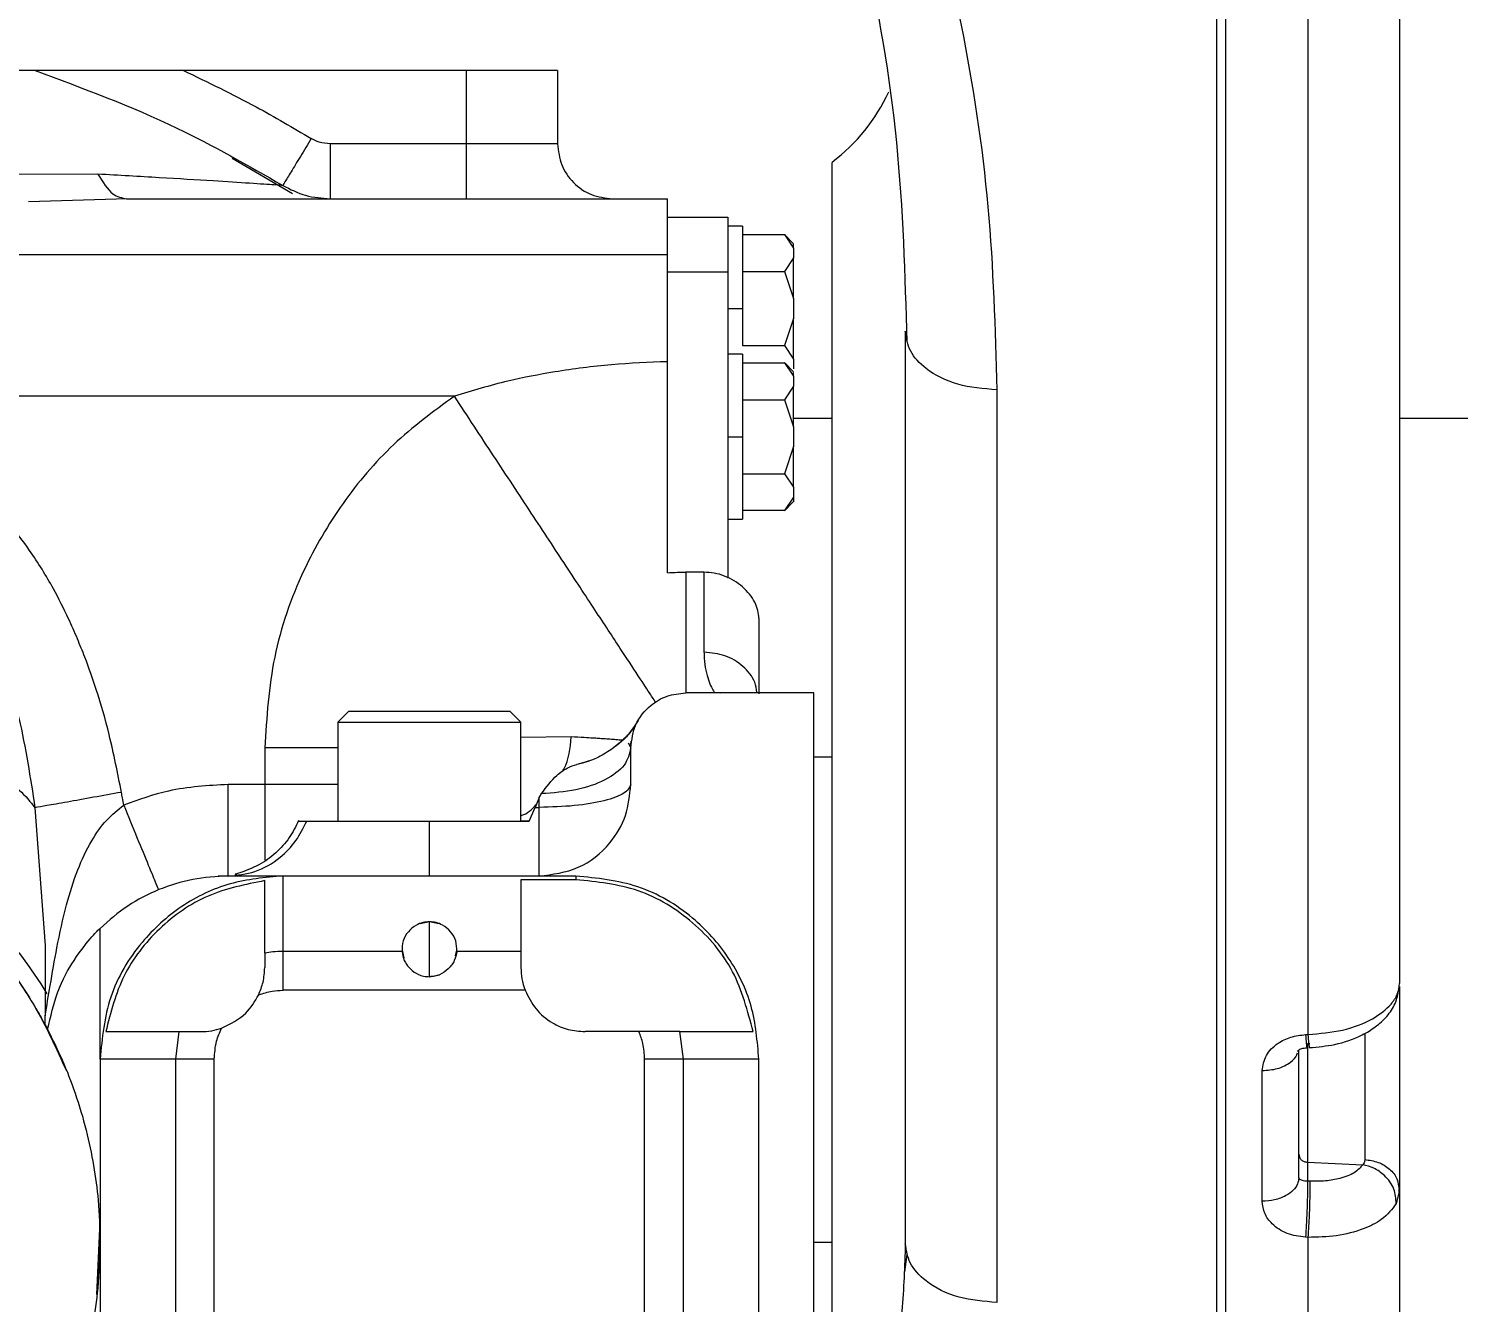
# Model space of a CAD drawing. Header units: millimetres. Extents: x 169 to 14583, y -399 to 10804.
# Drawn here: x 9272.1 to 9350.2, y 5496.2 to 5565.8 of the extents above; entities that cross this region are included whole.
import ezdxf

# ---------------------------------------------------------------- set-up
doc = ezdxf.new("R2010")
doc.units = ezdxf.units.MM
doc.header["$LTSCALE"] = 35
doc.layers.add('1', color=70, linetype='Continuous')
doc.styles.add('SLDTEXTSTYLE2', font='TXT', dxfattribs={"width": 0.7})
doc.dimstyles.new('SLDDIMSTYLE5', dxfattribs={"dimtxt": 105.988363, "dimasz": 26.25, "dimexe": 0, "dimexo": 0.0625, "dimgap": 26.497091, "dimtad": 1, "dimdec": 0, "dimrnd": 1e-09, "dimzin": 12, "dimdsep": 46, "dimtxsty": 'SLDTEXTSTYLE2', "dimsah": 1, "dimcen": 0.09, "dimadec": 0, "dimazin": 3, "dimtfac": 1, "dimtdec": 3, "dimtofl": 0, "dimtmove": 0, "dimatfit": 3, "dimfxl": 0, "dimfrac": 2, "dimtolj": 1, "dimtzin": 12, "dimarcsym": 0})

# ---------------------------------------------------------------- blocks, each defined once
blk = doc.blocks.new('_D_39')
at = {"layer": '1'}
for p, q in [((10336.279, 5511.018), (11734.619, 5511.018)), ((11699.619, 5511.018), (11699.619, 5088.118)), ((8051.635, 5088.118), (11734.619, 5088.118)), ((11699.619, 5088.118), (11699.619, 4698.415))]:
    blk.add_line(p, q, dxfattribs=at)
for points in [[(11699.619, 5511.018), (11694.369, 5484.768), (11704.869, 5484.768)], [(11699.619, 5088.118), (11704.869, 5114.368), (11694.369, 5114.368)]]:
    blk.add_solid(points, dxfattribs=at)
at = {"layer": '1', "insert": (11580.246, 4698.415), "char_height": 92.6042, "attachment_point": 1, "rotation": 90, "style": 'SLDTEXTSTYLE2'}
blk.add_mtext('423', dxfattribs=at)
blk = doc.blocks.new('_D_41')
at = {"layer": '1'}
for p, q in [((8111.279, 5871.518), (8786.075, 5871.518)), ((8751.075, 5511.018), (8751.075, 5871.518))]:
    blk.add_line(p, q, dxfattribs=at)
for points in [[(8751.075, 5871.518), (8745.825, 5845.268), (8756.325, 5845.268)], [(8751.075, 5511.018), (8756.325, 5537.268), (8745.825, 5537.268)]]:
    blk.add_solid(points, dxfattribs=at)
at = {"layer": '1', "insert": (8631.702, 5585.03), "char_height": 92.6042, "attachment_point": 1, "rotation": 90, "style": 'SLDTEXTSTYLE2'}
blk.add_mtext('361', dxfattribs=at)

msp = doc.modelspace()

# ---------------------------------------------------------------- linework, layer by layer
at = {"color": 7, "linetype": 'Continuous', "lineweight": 18}
for p, q in [((9336.967, 5606.024), (9336.967, 5458.696)), ((9337.467, 5606.024), (9337.467, 5458.696)), ((9346.967, 5575.639), (9346.967, 5513.614)), ((9341.967, 5573.056), (9341.967, 5510.821)), ((9295.967, 5563.477), (9280.535, 5563.477)), ((9295.967, 5563.477), (9295.967, 5559.477)), ((9300.967, 5563.477), (9300.967, 5559.477)), ((9295.967, 5559.477), (9288.547, 5559.477)), ((9283.195, 5558.696), (9286.492, 5556.76)), ((9275.855, 5557.815), (9270.921, 5557.8)), ((9276.873, 5556.46), (9272.065, 5556.311)), ((9277.417, 5556.477), (9276.873, 5556.46)), ((9277.417, 5556.477), (9306.967, 5556.477)), ((9306.967, 5555.477), (9310.267, 5555.477)), ((9310.267, 5555.477), (9310.267, 5552.477)), ((9311.067, 5554.977), (9310.267, 5554.977)), ((9311.067, 5554.519), (9313.367, 5554.519)), ((9313.867, 5554.019), (9313.364, 5554.522)), ((9313.367, 5554.519), (9313.867, 5553.778)), ((9313.867, 5553.778), (9313.867, 5553.991)), ((9313.867, 5553.778), (9313.867, 5553.238)), ((9306.967, 5553.405), (9250.967, 5553.405)), ((9306.967, 5552.477), (9306.967, 5553.619)), ((9313.867, 5553.238), (9313.367, 5552.498)), ((9306.967, 5552.477), (9310.267, 5552.477)), ((9306.967, 5550.137), (9306.967, 5552.477)), ((9310.267, 5552.477), (9310.267, 5545.539)), ((9311.067, 5552.498), (9313.367, 5552.498)), ((9313.367, 5552.498), (9313.867, 5551.017)), ((9313.867, 5551.017), (9313.867, 5549.937)), ((9310.267, 5550.477), (9311.067, 5550.477)), ((9313.867, 5549.937), (9313.367, 5548.456)), ((9319.967, 5549.238), (9319.967, 5499.389)), ((9311.067, 5548.456), (9313.367, 5548.456)), ((9313.367, 5548.456), (9313.867, 5547.716)), ((9311.067, 5547.977), (9310.267, 5547.977)), ((9311.067, 5547.519), (9313.367, 5547.519)), ((9313.867, 5547.019), (9313.364, 5547.522)), ((9313.367, 5547.519), (9313.867, 5546.778)), ((9313.867, 5547.716), (9313.867, 5547.176)), ((9313.867, 5546.778), (9313.867, 5546.991)), ((9313.867, 5546.778), (9313.867, 5546.238)), ((9313.867, 5546.238), (9313.367, 5545.498)), ((9324.967, 5546.037), (9324.967, 5496.187)), ((9295.328, 5545.693), (9250.967, 5545.693)), ((9311.067, 5545.498), (9313.367, 5545.498)), ((9313.367, 5545.498), (9313.867, 5544.017)), ((9315.967, 5544.477), (9313.867, 5544.477)), ((9406.967, 5544.477), (9346.967, 5544.477)), ((9310.267, 5543.652), (9310.267, 5543.302)), ((9313.867, 5544.017), (9313.867, 5542.937)), ((9310.267, 5543.477), (9311.067, 5543.477)), ((9313.867, 5542.937), (9313.367, 5541.456)), ((9310.267, 5541.416), (9310.267, 5535.756)), ((9311.067, 5541.456), (9313.367, 5541.456)), ((9313.367, 5541.456), (9313.867, 5540.716)), ((9313.867, 5540.716), (9313.867, 5540.176)), ((9313.364, 5539.433), (9313.867, 5539.936)), ((9313.867, 5540.176), (9313.367, 5539.436)), ((9310.267, 5538.977), (9311.067, 5538.977)), ((9313.367, 5539.436), (9311.067, 5539.436)), ((9308.967, 5536.072), (9307.967, 5536.072)), ((9314.967, 5529.477), (9307.967, 5529.477)), ((9309.538, 5529.488), (9309.52, 5529.522)), ((9309.52, 5529.522), (9309.86, 5529.477)), ((9309.544, 5529.477), (9309.538, 5529.488)), ((9314.967, 5479.477), (9314.967, 5529.477)), ((9289.567, 5528.477), (9288.967, 5527.877)), ((9298.967, 5527.877), (9298.367, 5528.477)), ((9305.212, 5527.672), (9305.211, 5527.672)), ((9305.216, 5527.674), (9305.212, 5527.672)), ((9284.967, 5526.477), (9284.967, 5524.477)), ((9301.709, 5527.078), (9298.967, 5527.039)), ((9304.971, 5526.493), (9304.846, 5526.729)), ((9304.967, 5524.477), (9304.967, 5526.477)), ((9304.979, 5526.667), (9304.991, 5526.852)), ((9315.967, 5525.977), (9314.967, 5525.977)), ((9284.967, 5524.477), (9282.967, 5524.477)), ((9299.967, 5523.768), (9299.74, 5523.227)), ((9299.967, 5523.227), (9299.967, 5523.768)), ((9272.415, 5523.206), (9272.967, 5515.68)), ((9299.416, 5522.477), (9299.74, 5523.227)), ((9299.416, 5522.477), (9299.74, 5523.227)), ((9299.74, 5523.227), (9299.967, 5523.227)), ((9286.807, 5522.477), (9287.259, 5522.477)), ((9293.967, 5522.477), (9299.416, 5522.477)), ((9285.967, 5519.477), (9282.967, 5519.477)), ((9285.967, 5515.356), (9285.967, 5519.477)), ((9301.967, 5519.477), (9285.967, 5519.477)), ((9301.967, 5519.477), (9301.967, 5519.277)), ((9284.967, 5515.27), (9284.967, 5519.226)), ((9301.967, 5519.277), (9298.967, 5519.277)), ((9298.967, 5519.277), (9298.967, 5515.356)), ((9275.967, 5509.477), (9275.967, 5516.619)), ((9293.967, 5516.977), (9293.454, 5516.875)), ((9293.967, 5515.477), (9293.967, 5516.977)), ((9294.48, 5516.875), (9293.967, 5516.977)), ((9272.967, 5515.68), (9272.967, 5511.843)), ((9293.967, 5513.977), (9293.967, 5515.477)), ((9284.967, 5515.27), (9284.967, 5514.477)), ((9292.472, 5515.356), (9285.967, 5515.356)), ((9292.479, 5515.419), (9292.561, 5515.003)), ((9295.394, 5515.11), (9295.456, 5515.419)), ((9298.967, 5515.356), (9295.462, 5515.356)), ((9298.967, 5515.356), (9298.967, 5514.477)), ((9293.967, 5513.977), (9294.522, 5514.088)), ((9299.195, 5513.234), (9285.967, 5513.234)), ((9276.283, 5510.977), (9280.283, 5510.977)), ((9280.283, 5510.977), (9280.088, 5509.477)), ((9305.412, 5510.977), (9302.467, 5510.977)), ((9307.846, 5509.477), (9307.651, 5510.977)), ((9307.651, 5510.977), (9311.652, 5510.977)), ((9341.836, 5510.816), (9341.967, 5510.821)), ((9342.044, 5510.118), (9342.05, 5510.126)), ((9342.05, 5510.126), (9342.061, 5510.139)), ((9280.088, 5509.477), (9275.967, 5509.477)), ((9275.967, 5509.477), (9275.967, 5489.477)), ((9280.088, 5509.477), (9280.088, 5489.477)), ((9282.21, 5489.477), (9282.21, 5509.477)), ((9305.724, 5489.477), (9305.724, 5509.477)), ((9307.846, 5489.477), (9307.846, 5509.477)), ((9311.967, 5509.477), (9307.846, 5509.477)), ((9311.967, 5489.477), (9311.967, 5509.477)), ((9339.467, 5501.712), (9339.467, 5508.847)), ((9341.941, 5503.845), (9344.965, 5503.703)), ((9341.941, 5503.845), (9341.941, 5502.807)), ((9346.914, 5502.55), (9346.967, 5502.319)), ((9346.967, 5502.319), (9346.926, 5502.147)), ((9346.944, 5502.225), (9346.945, 5502.413)), ((9346.967, 5502.319), (9346.967, 5461.897)), ((9346.926, 5502.147), (9346.789, 5501.582)), ((9275.934, 5500.199), (9275.774, 5496.617)), ((9314.967, 5499.477), (9315.967, 5499.477)), ((9341.967, 5499.738), (9341.836, 5499.744)), ((9341.967, 5499.738), (9341.967, 5458.696)), ((9320.052, 5498.803), (9319.932, 5497.85))]:
    msp.add_line(p, q, dxfattribs=at)
at = {"color": 7, "linetype": 'Continuous', "lineweight": 18, "flags": 128}
for points in [[(9288.967, 5527.877), (9288.967, 5524.853), (9288.967, 5522.477)], [(9298.967, 5522.477), (9298.967, 5525.501), (9298.967, 5527.877)], [(9342.072, 5510.319), (9341.999, 5510.316), (9341.941, 5510.314)], [(9341.467, 5502.992), (9341.467, 5506.988), (9341.467, 5509.976)], [(9342.072, 5502.801), (9341.999, 5502.804), (9341.941, 5502.807)]]:
    msp.add_lwpolyline(points, dxfattribs=at)
at = {"color": 7, "linetype": 'Continuous', "lineweight": 18}
for centre, radius, start, end in [((9309.967, 5566.477), 10, 306.8699, 335.38795), ((9250.967, 5499.477), 25.95, 31.52334, 76.54838)]:
    msp.add_arc(centre, radius, start, end, dxfattribs=at)
for points, knots in [([(9310.581, 5591.438), (9312.049, 5587.978), (9314.985, 5581.061), (9317.876, 5570.374), (9319.738, 5559.559), (9319.945, 5552.297), (9320.048, 5548.666)], [0, 0, 0, 0, 0.250104, 0.500133, 0.750096, 1, 1, 1, 1]), ([(9315.016, 5590.527), (9316.179, 5587.852), (9318.504, 5582.503), (9321.143, 5574.284), (9323.249, 5565.466), (9324.685, 5556.035), (9324.873, 5549.373), (9324.967, 5546.037)], [0, 0, 0, 0, 0.186495, 0.37289, 0.55935, 0.779388, 1, 1, 1, 1]), ([(9272.421, 5563.477), (9272.378, 5563.477), (9272.313, 5563.477), (9271.924, 5563.477), (9271.334, 5563.477), (9270.432, 5563.476), (9269.265, 5563.477), (9268.177, 5563.477), (9266.887, 5563.477), (9265.331, 5563.477), (9263.571, 5563.477), (9261.256, 5563.477), (9258.345, 5563.477), (9254.772, 5563.477), (9250.96, 5563.477), (9247.151, 5563.477), (9243.585, 5563.477), (9240.462, 5563.477), (9237.798, 5563.477), (9235.58, 5563.477), (9233.553, 5563.477), (9232.052, 5563.476), (9231.013, 5563.477), (9230.278, 5563.477), (9229.65, 5563.476), (9229.558, 5563.477), (9229.514, 5563.477)], [0, 0, 0, 0, 0.0323295, 0.0489131, 0.066067, 0.10952, 0.1328474, 0.1575205, 0.187779, 0.2196135, 0.2568908, 0.295838, 0.3577042, 0.426241, 0.5002422, 0.5740379, 0.6424233, 0.7042037, 0.7557398, 0.8018208, 0.8425022, 0.890453, 0.9126565, 0.9339955, 0.9676708, 1, 1, 1, 1]), ([(9280.535, 5563.477), (9279.305, 5563.477), (9277.225, 5563.478), (9274.675, 5563.476), (9273.178, 5563.48), (9272.6, 5563.475), (9272.444, 5563.476), (9272.428, 5563.477), (9272.421, 5563.477)], [0, 0, 0, 0, 0.403493, 0.682397, 0.873946, 0.941875, 0.972499, 1, 1, 1, 1]), ([(9272.421, 5563.477), (9275.042, 5562.507), (9279.723, 5560.774), (9284.051, 5558.293), (9285.955, 5557.201)], [0, 0, 0, 0, 0.55994, 1, 1, 1, 1]), ([(9280.535, 5563.477), (9281.865, 5562.837), (9284.24, 5561.694), (9286.511, 5560.356), (9287.51, 5559.767)], [0, 0, 0, 0, 0.559953, 1, 1, 1, 1]), ([(9300.967, 5563.477), (9300.873, 5563.477), (9300.684, 5563.477), (9299.345, 5563.477), (9297.697, 5563.477), (9296.544, 5563.477), (9295.967, 5563.477)], [0, 0, 0, 0, 0.2796188, 0.5592376, 0.7796189, 1, 1, 1, 1]), ([(9288.547, 5559.477), (9288.342, 5559.493), (9287.977, 5559.522), (9287.653, 5559.692), (9287.51, 5559.767)], [0, 0, 0, 0, 0.559644, 1, 1, 1, 1]), ([(9288.547, 5559.477), (9288.547, 5559.084), (9288.547, 5558.298), (9288.547, 5557.306), (9288.547, 5556.612), (9288.547, 5556.522), (9288.547, 5556.477)], [0, 0, 0, 0, 0.25, 0.5, 0.75, 1, 1, 1, 1]), ([(9315.967, 5479.948), (9315.967, 5482.72), (9315.967, 5488.263), (9315.967, 5496.933), (9315.967, 5505.628), (9315.967, 5514.198), (9315.967, 5522.448), (9315.967, 5530.202), (9315.967, 5537.291), (9315.967, 5543.564), (9315.967, 5548.882), (9315.967, 5553.139), (9315.967, 5556.21), (9315.967, 5558.132), (9315.967, 5558.35), (9315.967, 5558.457)], [0, 0, 0, 0, 0.077116, 0.154232, 0.231348, 0.3084639, 0.3855799, 0.4626959, 0.5398119, 0.6169279, 0.6940439, 0.7711599, 0.8482758, 0.9253918, 1, 1, 1, 1]), ([(9275.855, 5557.815), (9276.117, 5557.391), (9276.585, 5556.632), (9277.163, 5556.525), (9277.417, 5556.477)], [0, 0, 0, 0, 0.56, 1, 1, 1, 1]), ([(9285.955, 5557.201), (9285.859, 5557.207), (9285.666, 5557.22), (9284.223, 5557.313), (9282.072, 5557.449), (9279.242, 5557.623), (9276.991, 5557.751), (9275.855, 5557.815)], [0, 0, 0, 0, 0.179565, 0.361747, 0.547735, 0.771646, 1, 1, 1, 1]), ([(9306.967, 5553.619), (9306.967, 5554.072), (9306.967, 5554.977), (9306.967, 5556.16), (9306.967, 5556.357), (9306.967, 5556.477)], [0, 0, 0, 0, 0.280754, 0.561509, 1, 1, 1, 1]), ([(9311.067, 5554.977), (9311.067, 5554.909), (9311.067, 5554.773), (9311.067, 5553.734), (9311.067, 5552.246), (9311.067, 5551.067), (9311.067, 5550.477)], [0, 0, 0, 0, 0.2500039, 0.499995, 0.749921, 1, 1, 1, 1]), ([(9313.867, 5551.017), (9313.867, 5551.498), (9313.867, 5552.358), (9313.867, 5552.969), (9313.867, 5553.238)], [0, 0, 0, 0, 0.559322, 1, 1, 1, 1]), ([(9306.967, 5547.574), (9306.967, 5548.056), (9306.967, 5548.917), (9306.967, 5549.764), (9306.967, 5550.137)], [0, 0, 0, 0, 0.559979, 1, 1, 1, 1]), ([(9311.067, 5550.477), (9311.067, 5549.866), (9311.067, 5549.131), (9311.067, 5548.554), (9311.067, 5548.456)], [0, 0, 0, 0, 0.830989, 1, 1, 1, 1]), ([(9313.867, 5547.716), (9313.867, 5548.068), (9313.867, 5548.698), (9313.867, 5549.558), (9313.867, 5549.937)], [0, 0, 0, 0, 0.5593217, 1, 1, 1, 1]), ([(9324.967, 5546.037), (9324.233, 5546.097), (9322.766, 5546.218), (9321.123, 5547.075), (9320.142, 5548.131), (9320.025, 5548.869), (9319.967, 5549.238)], [0, 0, 0, 0, 0.279619, 0.559238, 0.779619, 1, 1, 1, 1]), ([(9306.967, 5547.574), (9305.948, 5547.533), (9303.888, 5547.45), (9300.982, 5547.064), (9298.104, 5546.527), (9296.3, 5545.985), (9295.328, 5545.693)], [0, 0, 0, 0, 0.258495, 0.522651, 0.742724, 1, 1, 1, 1]), ([(9306.967, 5536.046), (9306.967, 5536.874), (9306.967, 5538.529), (9306.967, 5541.381), (9306.967, 5544.405), (9306.967, 5546.518), (9306.967, 5547.574)], [0, 0, 0, 0, 0.25048, 0.500712, 0.750414, 1, 1, 1, 1]), ([(9311.067, 5547.977), (9311.067, 5547.909), (9311.067, 5547.773), (9311.067, 5546.734), (9311.067, 5545.246), (9311.067, 5544.067), (9311.067, 5543.477)], [0, 0, 0, 0, 0.250004, 0.499995, 0.749921, 1, 1, 1, 1]), ([(9313.867, 5544.017), (9313.867, 5544.498), (9313.867, 5545.358), (9313.867, 5545.969), (9313.867, 5546.238)], [0, 0, 0, 0, 0.559322, 1, 1, 1, 1]), ([(9295.328, 5545.693), (9294.188, 5544.851), (9291.909, 5543.167), (9289.142, 5539.903), (9286.873, 5536.013), (9285.288, 5531.479), (9285.074, 5528.144), (9284.967, 5526.477)], [0, 0, 0, 0, 0.1867076, 0.3734293, 0.5601327, 0.7800705, 1, 1, 1, 1]), ([(9310.267, 5545.539), (9310.267, 5545.169), (9310.267, 5544.509), (9310.267, 5543.793), (9310.267, 5543.477)], [0, 0, 0, 0, 0.559721, 1, 1, 1, 1]), ([(9310.267, 5543.477), (9310.267, 5543.075), (9310.267, 5542.358), (9310.267, 5541.704), (9310.267, 5541.416)], [0, 0, 0, 0, 0.559721, 1, 1, 1, 1]), ([(9311.067, 5543.477), (9311.067, 5542.887), (9311.067, 5541.708), (9311.067, 5540.22), (9311.067, 5539.181), (9311.067, 5539.045), (9311.067, 5538.977)], [0, 0, 0, 0, 0.2502435, 0.5000205, 0.7500167, 1, 1, 1, 1]), ([(9313.867, 5540.716), (9313.867, 5541.068), (9313.867, 5541.698), (9313.867, 5542.558), (9313.867, 5542.937)], [0, 0, 0, 0, 0.559322, 1, 1, 1, 1]), ([(9277.139, 5524.048), (9276.931, 5525.104), (9276.558, 5526.996), (9275.852, 5529.453), (9275.241, 5531.186), (9274.724, 5532.471), (9274.169, 5533.725), (9273.346, 5535.366), (9272.273, 5537.105), (9270.984, 5538.794), (9269.721, 5540.123), (9268.351, 5541.227), (9267.055, 5542.04), (9266.13, 5542.402), (9265.701, 5542.57)], [0, 0, 0, 0, 0.142254, 0.254715, 0.337333, 0.385021, 0.437722, 0.518446, 0.627482, 0.70711, 0.798912, 0.868938, 0.939264, 1, 1, 1, 1]), ([(9264.79, 5539.905), (9265.396, 5539.532), (9266.646, 5538.761), (9268.035, 5536.973), (9269.207, 5534.97), (9270.481, 5532.023), (9271.652, 5528.095), (9272.159, 5524.846), (9272.415, 5523.206)], [0, 0, 0, 0, 0.111136, 0.229291, 0.352351, 0.478638, 0.736955, 1, 1, 1, 1]), ([(9313.867, 5540.176), (9313.867, 5540.016), (9313.867, 5539.856), (9313.867, 5539.936), (9313.867, 5539.936)], [0, 0, 0, 0, 0.999637, 1, 1, 1, 1]), ([(9306.967, 5536.046), (9307.154, 5536.054), (9307.487, 5536.07), (9307.82, 5536.072), (9307.967, 5536.072)], [0, 0, 0, 0, 0.559673, 1, 1, 1, 1]), ([(9307.967, 5536.072), (9307.967, 5535.094), (9307.967, 5533.136), (9307.967, 5531.084), (9307.967, 5529.729), (9307.967, 5529.561), (9307.967, 5529.477)], [0, 0, 0, 0, 0.25, 0.5, 0.75, 1, 1, 1, 1]), ([(9311.967, 5533.558), (9311.956, 5533.699), (9311.934, 5533.987), (9311.698, 5534.587), (9311.137, 5535.308), (9310.289, 5535.824), (9309.536, 5536.042), (9309.153, 5536.062), (9308.967, 5536.072)], [0, 0, 0, 0, 0.12163, 0.247743, 0.503773, 0.757791, 0.882887, 1, 1, 1, 1]), ([(9311.967, 5533.558), (9311.967, 5532.575), (9311.967, 5530.994), (9311.967, 5529.865), (9311.967, 5529.438)], [0, 0, 0, 0, 0.621659, 1, 1, 1, 1]), ([(9308.967, 5531.71), (9308.969, 5531.599), (9308.98, 5530.981), (9309.241, 5530.003), (9309.422, 5529.692), (9309.52, 5529.522)], [0, 0, 0, 0, 0.090501, 0.503523, 1, 1, 1, 1]), ([(9311.862, 5529.515), (9311.833, 5529.702), (9311.75, 5530.235), (9311.13, 5530.971), (9310.149, 5531.59), (9309.361, 5531.67), (9308.967, 5531.71)], [0, 0, 0, 0, 0.152242, 0.434828, 0.717414, 1, 1, 1, 1]), ([(9304.967, 5526.477), (9305.024, 5526.917), (9305.137, 5527.798), (9305.94, 5528.784), (9306.929, 5529.372), (9307.621, 5529.442), (9307.967, 5529.477)], [0, 0, 0, 0, 0.279619, 0.559238, 0.779618, 1, 1, 1, 1]), ([(9289.567, 5528.477), (9289.634, 5528.477), (9289.766, 5528.477), (9290.783, 5528.477), (9292.238, 5528.477), (9293.967, 5528.477), (9295.696, 5528.477), (9297.151, 5528.477), (9298.167, 5528.477), (9298.3, 5528.477), (9298.367, 5528.477)], [0, 0, 0, 0, 0.125126, 0.250014, 0.375014, 0.500008, 0.625008, 0.750001, 0.874962, 1, 1, 1, 1]), ([(9305.369, 5527.977), (9305.173, 5527.674), (9304.808, 5527.11), (9304.284, 5526.691), (9304.042, 5526.497)], [0, 0, 0, 0, 0.538062, 1, 1, 1, 1]), ([(9288.967, 5527.877), (9289.042, 5527.877), (9289.193, 5527.877), (9290.349, 5527.877), (9292.002, 5527.877), (9293.967, 5527.877), (9295.933, 5527.877), (9297.585, 5527.877), (9298.742, 5527.877), (9298.892, 5527.877), (9298.967, 5527.877)], [0, 0, 0, 0, 0.125, 0.25, 0.375, 0.5, 0.625, 0.75, 0.875, 1, 1, 1, 1]), ([(9305.205, 5527.668), (9305.177, 5527.627), (9305.123, 5527.549), (9304.857, 5527.219), (9304.422, 5526.762), (9303.997, 5526.456), (9303.792, 5526.308)], [0, 0, 0, 0, 0.273192, 0.53142, 0.7748011, 1, 1, 1, 1]), ([(9288.967, 5526.477), (9288.599, 5526.477), (9287.29, 5526.477), (9285.938, 5526.477), (9284.967, 5526.477)], [0, 0, 0, 0, 0.281487, 1, 1, 1, 1]), ([(9301.223, 5525.182), (9301.258, 5525.238), (9301.596, 5525.769), (9301.656, 5526.46), (9301.709, 5527.078)], [0, 0, 0, 0, 0.104629, 1, 1, 1, 1]), ([(9304.491, 5526.894), (9304.393, 5526.903), (9304.23, 5526.916), (9303.841, 5526.946), (9303.519, 5526.97), (9303.208, 5526.99), (9302.86, 5527.012), (9302.379, 5527.041), (9301.952, 5527.065), (9301.709, 5527.078)], [0, 0, 0, 0, 0.2143873, 0.3581379, 0.4863686, 0.5813618, 0.6751608, 0.8147081, 1, 1, 1, 1]), ([(9303.787, 5526.317), (9303.531, 5526.157), (9302.985, 5525.817), (9302.36, 5525.66), (9302.029, 5525.576)], [0, 0, 0, 0, 0.470095, 1, 1, 1, 1]), ([(9302.689, 5525.758), (9302.613, 5525.732), (9302.48, 5525.686), (9302.237, 5525.621), (9302.085, 5525.588), (9302.029, 5525.576)], [0, 0, 0, 0, 0.452256, 0.801953, 1, 1, 1, 1]), ([(9270.404, 5524.939), (9270.81, 5524.69), (9271.661, 5524.168), (9272.156, 5523.536), (9272.415, 5523.206)], [0, 0, 0, 0, 0.477605, 1, 1, 1, 1]), ([(9300.087, 5523.978), (9300.362, 5524.344), (9300.82, 5524.951), (9301.523, 5525.421), (9301.859, 5525.524), (9302.029, 5525.576)], [0, 0, 0, 0, 0.4258387, 0.7075944, 1, 1, 1, 1]), ([(9229.187, 5511.575), (9229.431, 5512.06), (9230.308, 5513.801), (9232.46, 5516.413), (9235.533, 5519.307), (9239.092, 5521.604), (9242.971, 5523.292), (9247.085, 5524.289), (9251.305, 5524.596), (9255.516, 5524.176), (9259.601, 5523.068), (9263.435, 5521.277), (9266.925, 5518.882), (9269.94, 5515.918), (9272.442, 5512.567), (9273.578, 5510.057), (9274.134, 5508.829)], [0, 0, 0, 0, 0.028951, 0.103891, 0.178832, 0.253777, 0.328723, 0.403656, 0.47859, 0.553539, 0.628488, 0.703422, 0.778356, 0.8533, 0.928244, 1, 1, 1, 1]), ([(9282.967, 5524.477), (9281.871, 5524.416), (9279.913, 5524.307), (9278.071, 5523.642), (9277.26, 5523.349)], [0, 0, 0, 0, 0.559815, 1, 1, 1, 1]), ([(9284.967, 5524.477), (9284.967, 5523.828), (9284.967, 5522.531), (9284.967, 5521.029), (9284.967, 5520.508), (9284.967, 5520.318)], [0, 0, 0, 0, 0.388286, 0.776572, 1, 1, 1, 1]), ([(9288.967, 5524.477), (9288.864, 5524.477), (9287.575, 5524.477), (9286.217, 5524.477), (9284.967, 5524.477)], [0, 0, 0, 0, 0.079827, 1, 1, 1, 1]), ([(9299.967, 5519.477), (9300.701, 5519.571), (9302.168, 5519.76), (9303.812, 5521.099), (9304.792, 5522.747), (9304.909, 5523.9), (9304.967, 5524.477)], [0, 0, 0, 0, 0.279619, 0.559238, 0.779619, 1, 1, 1, 1]), ([(9277.139, 5524.048), (9276.624, 5523.956), (9275.566, 5523.768), (9274.135, 5523.513), (9272.991, 5523.309), (9272.604, 5523.24), (9272.415, 5523.206)], [0, 0, 0, 0, 0.244189, 0.501041, 0.757331, 1, 1, 1, 1]), ([(9272.967, 5511.843), (9273.06, 5512.395), (9273.272, 5513.656), (9273.621, 5515.681), (9274.078, 5517.786), (9274.682, 5519.75), (9275.41, 5521.305), (9276.243, 5522.53), (9276.939, 5523.09), (9277.26, 5523.349)], [0, 0, 0, 0, 0.129423, 0.295495, 0.492167, 0.655194, 0.7958, 0.905722, 1, 1, 1, 1]), ([(9277.26, 5523.349), (9277.238, 5523.48), (9277.199, 5523.713), (9277.157, 5523.945), (9277.139, 5524.048)], [0, 0, 0, 0, 0.560311, 1, 1, 1, 1]), ([(9298.967, 5522.786), (9298.984, 5522.789), (9299.304, 5522.855), (9299.56, 5523.123), (9299.803, 5523.377)], [0, 0, 0, 0, 0.051908, 1, 1, 1, 1]), ([(9299.967, 5523.768), (9299.989, 5523.807), (9300.027, 5523.879), (9300.068, 5523.947), (9300.087, 5523.978)], [0, 0, 0, 0, 0.553587, 1, 1, 1, 1]), ([(9286.82, 5522.507), (9286.662, 5522.188), (9286.339, 5521.537), (9285.571, 5520.708), (9284.726, 5520.062), (9283.088, 5519.462), (9283.38, 5519.594), (9283.441, 5519.575), (9283.442, 5519.575)], [0, 0, 0, 0, 0.165713, 0.338338, 0.513891, 0.687967, 0.993188, 1, 1, 1, 1]), ([(9299.967, 5519.477), (9299.967, 5519.53), (9299.967, 5519.635), (9299.967, 5520.46), (9299.967, 5521.67), (9299.967, 5522.708), (9299.967, 5523.227)], [0, 0, 0, 0, 0.25, 0.5, 0.75, 1, 1, 1, 1]), ([(9282.967, 5519.477), (9283.465, 5519.526), (9284.481, 5519.626), (9285.752, 5520.377), (9286.708, 5521.357), (9287.078, 5522.109), (9287.259, 5522.477)], [0, 0, 0, 0, 0.274705, 0.561222, 0.785201, 1, 1, 1, 1]), ([(9299.431, 5522.477), (9299.274, 5522.477), (9299.091, 5522.477), (9298.968, 5522.477), (9298.951, 5522.477)], [0, 0, 0, 0, 0.859813, 1, 1, 1, 1]), ([(9285.967, 5519.477), (9284.99, 5519.394), (9283.036, 5519.227), (9280.35, 5517.916), (9278.033, 5515.831), (9276.315, 5512.931), (9276.083, 5510.629), (9275.967, 5509.477)], [0, 0, 0, 0, 0.186781, 0.373563, 0.560344, 0.780172, 1, 1, 1, 1]), ([(9282.967, 5519.477), (9282.317, 5519.441), (9281.024, 5519.368), (9279.165, 5518.785), (9277.43, 5517.9), (9276.456, 5517.047), (9275.967, 5516.619)], [0, 0, 0, 0, 0.251255, 0.500139, 0.748957, 1, 1, 1, 1]), ([(9282.967, 5519.477), (9282.631, 5519.469), (9282.294, 5519.46), (9282.463, 5519.464), (9282.463, 5519.464)], [0, 0, 0, 0, 0.999986, 1, 1, 1, 1]), ([(9311.967, 5509.477), (9311.884, 5510.454), (9311.717, 5512.408), (9310.406, 5515.094), (9308.321, 5517.411), (9305.422, 5519.13), (9303.119, 5519.361), (9301.967, 5519.477)], [0, 0, 0, 0, 0.186781, 0.373563, 0.560344, 0.780172, 1, 1, 1, 1]), ([(9284.967, 5519.226), (9283.908, 5519.014), (9281.791, 5518.59), (9279.109, 5516.697), (9277.081, 5514.116), (9276.549, 5512.024), (9276.283, 5510.977)], [0, 0, 0, 0, 0.250134, 0.500006, 0.749959, 1, 1, 1, 1]), ([(9311.652, 5510.977), (9311.356, 5512.104), (9310.765, 5514.357), (9308.464, 5517.059), (9305.442, 5518.918), (9303.126, 5519.157), (9301.967, 5519.277)], [0, 0, 0, 0, 0.2501239, 0.5000065, 0.7499631, 1, 1, 1, 1]), ([(9269.149, 5516.636), (9269.816, 5515.879), (9270.74, 5514.829), (9271.669, 5513.503), (9272.158, 5512.75), (9272.519, 5512.152), (9272.897, 5511.488), (9272.938, 5511.408), (9272.967, 5511.351)], [0, 0, 0, 0, 0.298578, 0.414052, 0.521236, 0.622818, 0.72921, 1, 1, 1, 1]), ([(9273.1, 5511.102), (9273.267, 5511.804), (9273.635, 5513.355), (9274.666, 5515.143), (9275.713, 5516.391), (9275.877, 5516.538), (9275.967, 5516.619)], [0, 0, 0, 0, 0.177637, 0.392713, 0.66933, 1, 1, 1, 1]), ([(9293.967, 5516.977), (9293.842, 5516.968), (9293.586, 5516.95), (9293.161, 5516.772), (9292.766, 5516.432), (9292.482, 5515.925), (9292.475, 5515.549), (9292.472, 5515.356)], [0, 0, 0, 0, 0.123102, 0.253339, 0.476155, 0.730307, 1, 1, 1, 1]), ([(9295.462, 5515.356), (9295.459, 5515.55), (9295.453, 5515.926), (9295.168, 5516.432), (9294.773, 5516.772), (9294.348, 5516.95), (9294.092, 5516.968), (9293.967, 5516.977)], [0, 0, 0, 0, 0.269841, 0.523858, 0.746674, 0.877017, 1, 1, 1, 1]), ([(9285.967, 5515.356), (9285.779, 5515.351), (9285.444, 5515.343), (9285.113, 5515.292), (9284.967, 5515.27)], [0, 0, 0, 0, 0.559964, 1, 1, 1, 1]), ([(9292.472, 5515.356), (9292.498, 5515.196), (9292.536, 5514.958), (9292.722, 5514.624), (9292.959, 5514.34), (9293.281, 5514.122), (9293.651, 5513.997), (9293.859, 5513.984), (9293.967, 5513.977)], [0, 0, 0, 0, 0.261303, 0.390443, 0.520981, 0.74303, 0.866998, 1, 1, 1, 1]), ([(9295.462, 5515.356), (9295.433, 5515.191), (9295.39, 5514.95), (9295.19, 5514.62), (9294.943, 5514.336), (9294.621, 5514.108), (9294.253, 5513.992), (9294.063, 5513.982), (9293.967, 5513.977)], [0, 0, 0, 0, 0.270329, 0.397524, 0.524759, 0.765097, 0.880772, 1, 1, 1, 1]), ([(9284.636, 5512.991), (9284.727, 5513.221), (9284.924, 5513.715), (9284.952, 5514.211), (9284.967, 5514.477)], [0, 0, 0, 0, 0.464915, 1, 1, 1, 1]), ([(9298.967, 5514.477), (9298.975, 5514.274), (9298.992, 5513.864), (9299.127, 5513.446), (9299.195, 5513.234)], [0, 0, 0, 0, 0.494679, 1, 1, 1, 1]), ([(9284.636, 5512.991), (9284.879, 5513.069), (9285.312, 5513.208), (9285.767, 5513.226), (9285.967, 5513.234)], [0, 0, 0, 0, 0.55984, 1, 1, 1, 1]), ([(9299.195, 5513.234), (9299.371, 5512.879), (9299.724, 5512.168), (9300.598, 5511.462), (9301.536, 5511.049), (9302.157, 5511.001), (9302.467, 5510.977)], [0, 0, 0, 0, 0.279775, 0.55955, 0.779775, 1, 1, 1, 1]), ([(9341.967, 5510.821), (9342.612, 5510.876), (9343.916, 5510.986), (9345.537, 5511.624), (9346.458, 5512.351), (9346.896, 5513.029), (9346.943, 5513.414), (9346.967, 5513.614)], [0, 0, 0, 0, 0.245205, 0.495948, 0.723651, 0.85585, 1, 1, 1, 1]), ([(9342.051, 5510.104), (9342.514, 5510.145), (9343.521, 5510.233), (9344.764, 5510.675), (9345.692, 5511.238), (9346.319, 5511.814), (9346.793, 5512.517), (9346.888, 5513.038), (9346.937, 5513.306)], [0, 0, 0, 0, 0.1933092, 0.4203913, 0.5496343, 0.6896025, 0.8400299, 1, 1, 1, 1]), ([(9346.967, 5513.439), (9346.967, 5512.961), (9346.967, 5511.837), (9346.967, 5509.378), (9346.967, 5506.643), (9346.967, 5504.062), (9346.967, 5502.9), (9346.967, 5502.319)], [0, 0, 0, 0, 0.156155, 0.367118, 0.57807, 0.788942, 1, 1, 1, 1]), ([(9282.613, 5511.17), (9283.091, 5511.402), (9283.947, 5511.816), (9284.425, 5512.631), (9284.636, 5512.991)], [0, 0, 0, 0, 0.559212, 1, 1, 1, 1]), ([(9272.967, 5511.351), (9272.967, 5511.44), (9272.967, 5511.6), (9272.967, 5511.768), (9272.967, 5511.843)], [0, 0, 0, 0, 0.556494, 1, 1, 1, 1]), ([(9272.967, 5511.351), (9273.011, 5511.27), (9273.086, 5511.131), (9273.096, 5511.11), (9273.1, 5511.102)], [0, 0, 0, 0, 0.5808145, 1, 1, 1, 1]), ([(9273.1, 5511.102), (9273.375, 5510.549), (9273.946, 5509.404), (9274.65, 5507.562), (9275.227, 5505.634), (9275.634, 5503.68), (9275.911, 5501.641), (9275.947, 5500.243), (9275.967, 5499.477)], [0, 0, 0, 0, 0.148001, 0.306546, 0.481711, 0.64623, 0.805998, 1, 1, 1, 1]), ([(9280.283, 5510.977), (9280.459, 5510.977), (9280.813, 5510.977), (9281.248, 5510.977), (9281.467, 5510.977)], [0, 0, 0, 0, 0.497326, 1, 1, 1, 1]), ([(9281.467, 5510.977), (9281.668, 5510.986), (9282.051, 5511.002), (9282.431, 5511.116), (9282.613, 5511.17)], [0, 0, 0, 0, 0.52324, 1, 1, 1, 1]), ([(9282.21, 5509.477), (9282.232, 5509.806), (9282.272, 5510.395), (9282.508, 5510.933), (9282.613, 5511.17)], [0, 0, 0, 0, 0.559736, 1, 1, 1, 1]), ([(9307.651, 5510.977), (9307.473, 5510.977), (9307.129, 5510.978), (9306.375, 5510.978), (9305.786, 5510.978), (9305.412, 5510.977)], [0, 0, 0, 0, 0.284126, 0.545857, 1, 1, 1, 1]), ([(9305.724, 5509.477), (9305.708, 5509.766), (9305.679, 5510.283), (9305.494, 5510.765), (9305.412, 5510.977)], [0, 0, 0, 0, 0.559366, 1, 1, 1, 1]), ([(9339.467, 5508.847), (9339.513, 5509.13), (9339.603, 5509.691), (9340.234, 5510.328), (9341.013, 5510.718), (9341.562, 5510.783), (9341.836, 5510.816)], [0, 0, 0, 0, 0.286793, 0.568515, 0.784839, 1, 1, 1, 1]), ([(9341.836, 5510.816), (9341.85, 5510.645), (9341.876, 5510.303), (9341.903, 5510.102), (9341.912, 5510.114), (9341.913, 5510.115)], [0, 0, 0, 0, 0.467266, 0.934531, 1, 1, 1, 1]), ([(9341.967, 5510.821), (9341.98, 5510.651), (9342.007, 5510.303), (9342.034, 5510.102), (9342.043, 5510.117), (9342.044, 5510.118)], [0, 0, 0, 0, 0.4663989, 0.9514857, 1, 1, 1, 1]), ([(9345.072, 5510.889), (9345.072, 5510.297), (9345.072, 5509.101), (9345.072, 5507.104), (9345.072, 5505.25), (9345.072, 5504.41), (9345.072, 5503.99)], [0, 0, 0, 0, 0.2462151, 0.4974767, 0.7487384, 1, 1, 1, 1]), ([(9341.427, 5509.898), (9341.417, 5509.901), (9341.394, 5509.908), (9341.439, 5509.968), (9341.578, 5510.04), (9341.755, 5510.086), (9341.865, 5510.094), (9341.92, 5510.098)], [0, 0, 0, 0, 0.203558, 0.473586, 0.738141, 0.86919, 1, 1, 1, 1]), ([(9341.913, 5510.115), (9341.919, 5510.109), (9341.932, 5510.095), (9341.938, 5510.236), (9341.941, 5510.314)], [0, 0, 0, 0, 0.451176, 1, 1, 1, 1]), ([(9341.941, 5510.313), (9341.941, 5509.784), (9341.941, 5508.633), (9341.941, 5506.724), (9341.941, 5504.938), (9341.941, 5504.209), (9341.941, 5503.845)], [0, 0, 0, 0, 0.2208479, 0.4805653, 0.7402828, 1, 1, 1, 1]), ([(9339.467, 5508.847), (9339.751, 5508.87), (9340.343, 5508.916), (9341, 5509.265), (9341.34, 5509.599), (9341.38, 5509.787), (9341.388, 5509.824)], [0, 0, 0, 0, 0.319557, 0.665016, 0.933785, 1, 1, 1, 1]), ([(9345.072, 5503.99), (9345.066, 5503.931), (9345.055, 5503.825), (9344.993, 5503.741), (9344.965, 5503.703)], [0, 0, 0, 0, 0.555375, 1, 1, 1, 1]), ([(9345.072, 5503.99), (9345.324, 5503.955), (9345.827, 5503.886), (9346.446, 5503.495), (9346.841, 5503.025), (9346.894, 5502.682), (9346.914, 5502.55)], [0, 0, 0, 0, 0.275605, 0.551209, 0.826814, 1, 1, 1, 1]), ([(9341.467, 5502.992), (9341.453, 5502.879), (9341.424, 5502.64), (9341.181, 5502.298), (9340.761, 5501.986), (9340.165, 5501.757), (9339.695, 5501.726), (9339.467, 5501.712)], [0, 0, 0, 0, 0.169923, 0.355848, 0.551436, 0.782156, 1, 1, 1, 1]), ([(9341.941, 5502.807), (9341.892, 5502.809), (9341.79, 5502.815), (9341.663, 5502.842), (9341.508, 5502.898), (9341.484, 5502.953), (9341.467, 5502.992)], [0, 0, 0, 0, 0.151917, 0.319016, 0.505922, 1, 1, 1, 1]), ([(9344.965, 5503.703), (9344.833, 5503.552), (9344.568, 5503.249), (9343.799, 5502.956), (9342.941, 5502.799), (9342.361, 5502.801), (9342.072, 5502.801)], [0, 0, 0, 0, 0.28083, 0.560925, 0.780739, 1, 1, 1, 1]), ([(9346.789, 5501.582), (9346.77, 5501.851), (9346.732, 5502.403), (9346.228, 5503.096), (9345.599, 5503.542), (9345.169, 5503.651), (9344.965, 5503.703)], [0, 0, 0, 0, 0.279477, 0.574064, 0.797467, 1, 1, 1, 1]), ([(9341.941, 5502.807), (9341.942, 5502.611), (9341.945, 5502.219), (9341.918, 5501.289), (9341.879, 5500.41), (9341.85, 5499.966), (9341.836, 5499.744)], [0, 0, 0, 0, 0.2795011, 0.5590018, 0.7795008, 1, 1, 1, 1]), ([(9342.072, 5502.801), (9342.073, 5502.691), (9342.077, 5502.458), (9342.066, 5501.887), (9342.044, 5501.166), (9342.008, 5500.381), (9341.98, 5499.945), (9341.967, 5499.738)], [0, 0, 0, 0, 0.17369, 0.365099, 0.564723, 0.793546, 1, 1, 1, 1]), ([(9341.836, 5499.744), (9341.489, 5499.792), (9340.787, 5499.889), (9340.015, 5500.413), (9339.55, 5501.047), (9339.495, 5501.489), (9339.467, 5501.712)], [0, 0, 0, 0, 0.27212, 0.550987, 0.773959, 1, 1, 1, 1]), ([(9346.789, 5501.582), (9346.56, 5501.275), (9346.158, 5500.738), (9344.96, 5500.149), (9343.575, 5499.776), (9342.491, 5499.751), (9341.967, 5499.738)], [0, 0, 0, 0, 0.287905, 0.503151, 0.760248, 1, 1, 1, 1]), ([(9275.967, 5499.477), (9275.943, 5498.641), (9275.9, 5497.123), (9275.599, 5495.085), (9275.193, 5493.205), (9274.651, 5491.393), (9273.946, 5489.552), (9273.374, 5488.402), (9273.1, 5487.852)], [0, 0, 0, 0, 0.211789, 0.384552, 0.518284, 0.692327, 0.852886, 1, 1, 1, 1]), ([(9319.967, 5499.389), (9319.927, 5498.161), (9319.843, 5495.592), (9319.259, 5491.77), (9318.424, 5487.92), (9317.346, 5483.973), (9316.447, 5481.349), (9315.967, 5479.948)], [0, 0, 0, 0, 0.1837769, 0.3844364, 0.5782089, 0.7748944, 1, 1, 1, 1]), ([(9324.967, 5496.187), (9324.259, 5496.244), (9322.784, 5496.361), (9321.107, 5497.227), (9320.131, 5498.304), (9320.02, 5499.037), (9319.967, 5499.389)], [0, 0, 0, 0, 0.270261, 0.562429, 0.789736, 1, 1, 1, 1])]:
    msp.add_open_spline(points, degree=3, knots=knots, dxfattribs=at)
for points in [[(9287.51, 5559.767), (9287.307, 5559.431), (9286.899, 5558.758), (9286.385, 5557.91), (9286.025, 5557.317), (9285.979, 5557.24), (9285.955, 5557.201)], [(9295.967, 5559.477), (9295.967, 5559.084), (9295.967, 5558.298), (9295.967, 5557.306), (9295.967, 5556.612), (9295.967, 5556.522), (9295.967, 5556.477)], [(9300.967, 5559.477), (9300.892, 5559.477), (9300.742, 5559.477), (9299.585, 5559.477), (9297.933, 5559.477), (9296.622, 5559.477), (9295.967, 5559.477)], [(9300.967, 5559.477), (9301.012, 5559.084), (9301.102, 5558.298), (9301.796, 5557.306), (9302.788, 5556.612), (9303.574, 5556.522), (9303.967, 5556.477)], [(9285.955, 5557.201), (9286.362, 5556.992), (9287.177, 5556.573), (9288.09, 5556.509), (9288.547, 5556.477)], [(9306.319, 5528.983), (9306.278, 5529.046), (9306.196, 5529.17), (9305.542, 5530.164), (9304.527, 5531.708), (9303.149, 5533.802), (9301.473, 5536.35), (9299.561, 5539.257), (9297.486, 5542.412), (9296.047, 5544.599), (9295.328, 5545.693)], [(9308.967, 5536.072), (9308.967, 5535.218), (9308.967, 5533.509), (9308.967, 5532.31), (9308.967, 5531.71)], [(9304.967, 5526.477), (9304.894, 5526.155), (9304.749, 5525.509), (9303.626, 5524.691), (9302.017, 5524.11), (9300.73, 5524.022), (9300.087, 5523.978)], [(9282.967, 5519.477), (9282.967, 5519.552), (9282.967, 5519.703), (9282.967, 5520.859), (9282.967, 5522.512), (9282.967, 5523.822), (9282.967, 5524.477)], [(9304.967, 5524.477), (9304.892, 5524.313), (9304.742, 5523.986), (9303.585, 5523.573), (9301.933, 5523.283), (9300.622, 5523.246), (9299.967, 5523.227)], [(9277.26, 5523.349), (9277.509, 5522.743), (9278.008, 5521.531), (9278.637, 5520.003), (9279.077, 5518.934), (9279.134, 5518.795), (9279.162, 5518.725)], [(9287.259, 5522.477), (9287.572, 5522.477), (9288.199, 5522.477), (9289.83, 5522.477), (9291.794, 5522.477), (9293.243, 5522.477), (9293.967, 5522.477)], [(9293.967, 5519.477), (9293.967, 5519.518), (9293.967, 5519.599), (9293.967, 5520.242), (9293.967, 5521.197), (9293.967, 5522.05), (9293.967, 5522.477)], [(9285.967, 5513.234), (9285.967, 5513.431), (9285.967, 5513.824), (9285.967, 5514.389), (9285.967, 5514.916), (9285.967, 5515.209), (9285.967, 5515.356)], [(9282.21, 5509.477), (9282.013, 5509.477), (9281.62, 5509.477), (9281.055, 5509.477), (9280.529, 5509.477), (9280.235, 5509.477), (9280.088, 5509.477)], [(9307.846, 5509.477), (9307.699, 5509.477), (9307.406, 5509.477), (9306.879, 5509.477), (9306.314, 5509.477), (9305.921, 5509.477), (9305.724, 5509.477)], [(9341.467, 5504.291), (9341.474, 5504.234), (9341.488, 5504.121), (9341.597, 5503.977), (9341.752, 5503.872), (9341.878, 5503.854), (9341.941, 5503.845)]]:
    msp.add_open_spline(points, degree=3, dxfattribs=at)

# ---------------------------------------------------------------- dimensions: what is measured, and where the dimension line sits
at = {"layer": '1'}
for base, p1, p2, picture, middle in [((8751.074838169, 5871.517871794), (10301.278647798, 5511.017871794), (8076.278652618, 5871.517871794), '_D_41', (8751.074838169, 5691.267871794)), ((11699.619, 5088.118), (10301.279, 5511.018), (8016.635, 5088.118), '_D_39', (11699.619, 4804.652))]:
    dim = msp.add_linear_dim(base=base, p1=p1, p2=p2, angle=90, dimstyle='SLDDIMSTYLE5', dxfattribs=at)
    dim.commit()
    dim.dimension.update_dxf_attribs({"geometry": picture, "text_midpoint": middle, "dimtype": 160})

doc.saveas('drawing.dxf')
